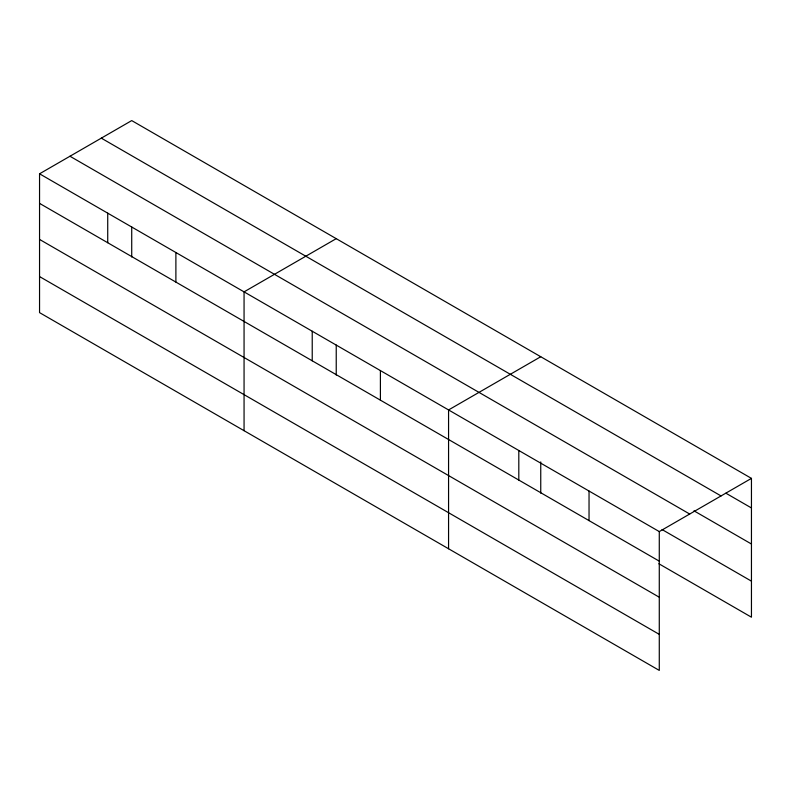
<?xml version="1.0" encoding="UTF-8"?>
<svg xmlns="http://www.w3.org/2000/svg" width="791" height="791" viewBox="0 0 791 791"><rect width="100%" height="100%" fill="white"/><g stroke="black" fill="none" stroke-linecap="round" stroke-linejoin="round"><path stroke-width="1.19" d="M659.279 597.225L659.279 531.592L39.55 173.802L39.55 312.623L659.279 670.412L659.279 597.225L39.55 239.426M658.863 563.746L751.45 617.198L751.45 478.377L131.721 120.588L39.55 173.802M336.234 238.655L244.063 291.869L244.063 430.69M540.747 356.731L448.566 409.946L448.566 548.766M659.279 531.592L751.45 478.377M725.911 493.208L751.45 507.951M101.307 138.148L721.036 495.937M693.984 510.828L751.45 544.01M69.964 156.242L689.693 514.031M662.057 529.545L751.45 581.148M39.55 203.376L659.279 561.165M39.55 276.573L659.279 634.362M589.038 491.043L589.038 520.616M540.747 461.904L540.747 493.149M518.807 450.494L518.807 480.068M380.402 370.584L380.402 400.157M336.234 345.034L336.234 375.072M312.227 331.231L312.227 360.805M175.889 252.517L175.889 282.09M131.721 226.958L131.721 257.006M107.724 213.155L107.724 242.728"/></g></svg>
